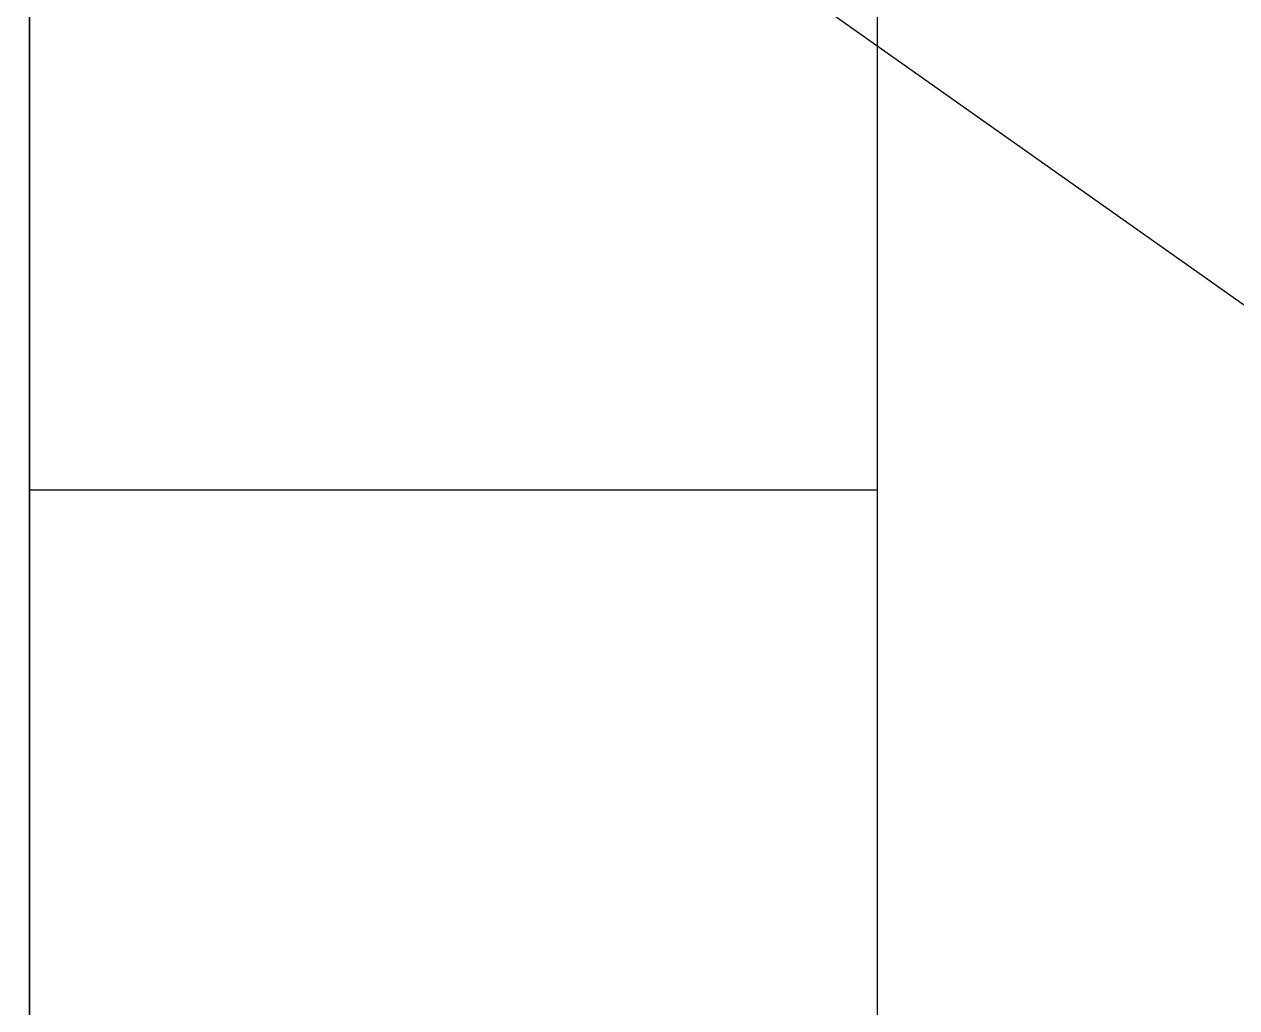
# Model space of a CAD drawing. Header units: millimetres. Extents: x -41292 to 298682, y -22072 to 33155.
# Drawn here: x 25340 to 26384, y -4059 to -3212 of the extents above; entities that cross this region are included whole.
import ezdxf

# ---------------------------------------------------------------- set-up
doc = ezdxf.new("R2010")
doc.units = ezdxf.units.MM
doc.layers.add('벽1', color=2, linetype='Continuous')
doc.layers.add('틀', color=8, linetype='Continuous')

# ---------------------------------------------------------------- blocks, each defined once
blk = doc.blocks.new('rmfnasesx')
for p, q in [((52807.9, 13288.7), (52807.9, 11899)), ((53537.9, 11899), (53537.9, 12357.5)), ((53537.9, 11899), (52807.9, 11899)), ((52807.9, 11899), (52807.9, 10499)), ((53537.9, 11434.9), (53537.9, 11899))]:
    blk.add_line(p, q)

msp = doc.modelspace()

# ---------------------------------------------------------------- linework, layer by layer
msp.add_lwpolyline([(21289.27, 153.15), (42289.27, -14696.85)])
at = {"layer": '벽1'}
msp.add_line((25344.67, -6569.42), (25344.67, -1899.42), dxfattribs=at)
at = {"layer": '틀'}
msp.add_line((25344.67, -3269.42), (25344.67, -3069.42), dxfattribs=at)

# ---------------------------------------------------------------- block references
msp.add_blockref('rmfnasesx', (-27463.27, -15512.43))

doc.saveas('drawing.dxf')
